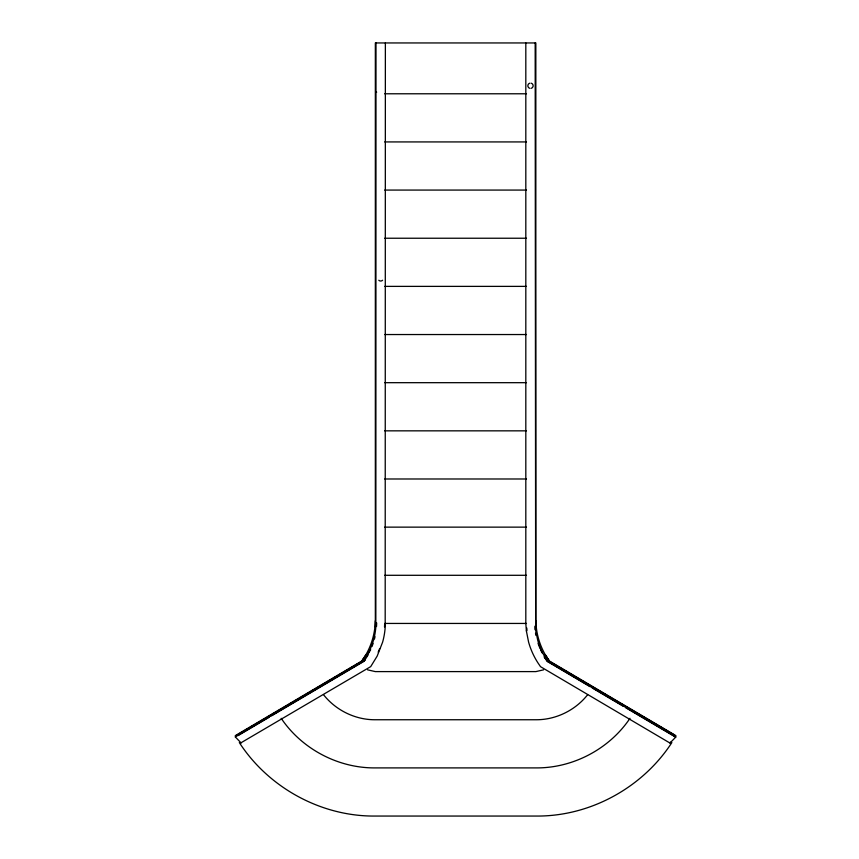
<?xml version="1.0" encoding="UTF-8"?>
<svg xmlns="http://www.w3.org/2000/svg" width="859" height="859" viewBox="0 0 859 859"><rect width="100%" height="100%" fill="white"/><g stroke="black" fill="none" stroke-linecap="round" stroke-linejoin="round"><path stroke-width="1.29" d="M385.369 42.95L385.186 627.349A100.718 86.362 0 0 1 382.631 642.113L377.176 656.093L370.712 666.616L241.154 742.691M241.186 743.024L235.291 736.915L363.754 661.129M376.006 42.95L375.845 626.845A91.355 78.33 0 0 1 373.525 640.234L370.057 649.812L363.486 661.29M376.51 626.533L376.671 622.947L376.006 623.258M384.521 626.963L384.639 624.386M525.815 42.95L525.815 623.28L526.363 630.882L528.586 642.07A101.018 87.274 -31 0 0 537.895 662.804L540.526 666.681L669.945 743.035L675.861 736.99L547.827 661.462L546.163 659.014A91.977 79.457 -31 0 1 537.691 640.148L535.554 629.797M535.672 629.991L535.178 42.95M235.291 736.915L236.912 735.25L365.086 659.637L368.017 655.106M675.85 736.936L674.24 734.971L545.959 659.401L547.258 661.43L589.961 686.631M366.976 655.846L370.691 649.672L370.068 649.726M526.363 630.882L527.018 630.495L526.782 627.993M674.272 735.283L546.131 659.68L544.219 656.856M372.011 646.516L373.171 643.305M378.175 652.153L379.624 648.706M376.006 92.343L376.671 92.203M365.837 654.88L361.961 660.893A71.501 71.501 0 0 0 375.34 620.767M271.594 715.815L364.033 661.29L365.247 659.368L236.912 735.25M361.961 660.893L364.892 656.437M364.033 661.29L365.215 659.54M629.991 718.317C609.729 748.436 574.274 767.527 537.97 767.903L373.203 767.903C336.911 767.527 301.455 748.436 281.194 718.317M671.867 742.563C643.155 786.887 591.883 815.535 539.012 816.05L372.172 816.05C319.301 815.535 268.029 786.887 239.317 742.563M670.31 742.187L669.945 743.035M587.653 694.716C575.573 710.049 556.482 719.584 536.939 719.745L374.245 719.745C354.703 719.584 335.611 710.049 323.532 694.716M675.367 737.011L625.749 707.741M547.258 661.43L547.827 661.462M235.248 735.658L364.195 659.583M238.093 735.583L269.286 717.179M543.607 669.827L535.898 671.598L375.286 671.598L367.577 669.827M384.703 93.781L526.481 93.781M384.703 141.928L526.481 141.928M384.703 190.075L526.481 190.075M384.703 238.233L526.481 238.233M384.703 286.38L526.481 286.38M384.703 334.538L526.481 334.538M384.703 382.684L526.481 382.684M384.703 430.842L526.481 430.842M384.703 478.989L526.481 478.989M384.703 527.136L526.481 527.136M384.703 575.294L526.481 575.294M384.703 623.441L526.481 623.441M534.76 626.275L535.34 626.512M675.936 735.658L549.223 660.893A71.501 71.501 0 0 1 547.859 658.928M592.27 687.995L623.441 706.377M535.511 633.169L535.962 635.445M534.781 627.435L535.007 629.733M535.844 623.441L535.844 42.95L375.34 42.95L375.34 627.22M382.577 280.249A2.674 2.674 0 0 1 378.798 280.249M547.204 657.94A71.501 71.501 0 0 1 535.844 620.767M531.184 83.173A2.674 2.674 0 0 1 531.184 88.337M529.799 88.337A2.674 2.674 0 0 1 529.799 83.173M375.007 636.702A92.02 78.91 0 0 1 374.47 638.924M545.551 658.907A92.45 79.866 -31 0 1 544.327 656.942M542.083 652.883A92.45 79.866 -31 0 1 540.579 649.748M540.118 648.685A92.45 79.866 -31 0 1 538.056 643.273M549.223 660.893L545.347 654.88L549.223 660.893"/></g></svg>
